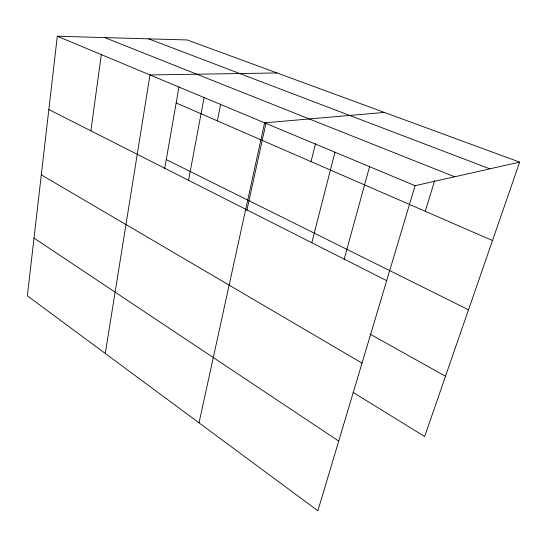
<?xml version="1.0" encoding="UTF-8"?>
<svg xmlns="http://www.w3.org/2000/svg" width="547" height="547" viewBox="0 0 547 547"><rect width="100%" height="100%" fill="white"/><g stroke="black" fill="none" stroke-linecap="round" stroke-linejoin="round"><path stroke-width="0.82" d="M519.65 162.117L187.19 39.958L57.298 36.232L27.35 295.824L317.875 510.768L415.084 185.693L519.65 162.117L424.643 436.513L353.164 392.445M90.891 130.849L101.304 54.611M105.27 353.478L149.974 74.946L276.987 72.956M164.647 168.811L178.958 86.994M188.558 180.312L204.086 97.551M217.398 120.894L220.673 104.19M199.026 422.838L264.611 122.829L384.425 112.429M246.806 210.602L266.04 122.897M311.065 161.625L315.496 143.546M311.817 242.738L334.955 152.216M344.186 259.175L369.519 166.773M425.238 211.286L434.721 180.503M148.647 38.851L489.852 168.838M104.723 37.593L454.653 176.77M57.298 36.232L415.084 185.693M176.168 102.959L492.498 240.536M166.261 159.594L468.519 309.787M48.84 109.55L386.688 280.659M369.991 334.08L445.504 376.254M41.305 174.869L362.032 363.126M34.01 238.089L338.716 441.094"/></g></svg>
